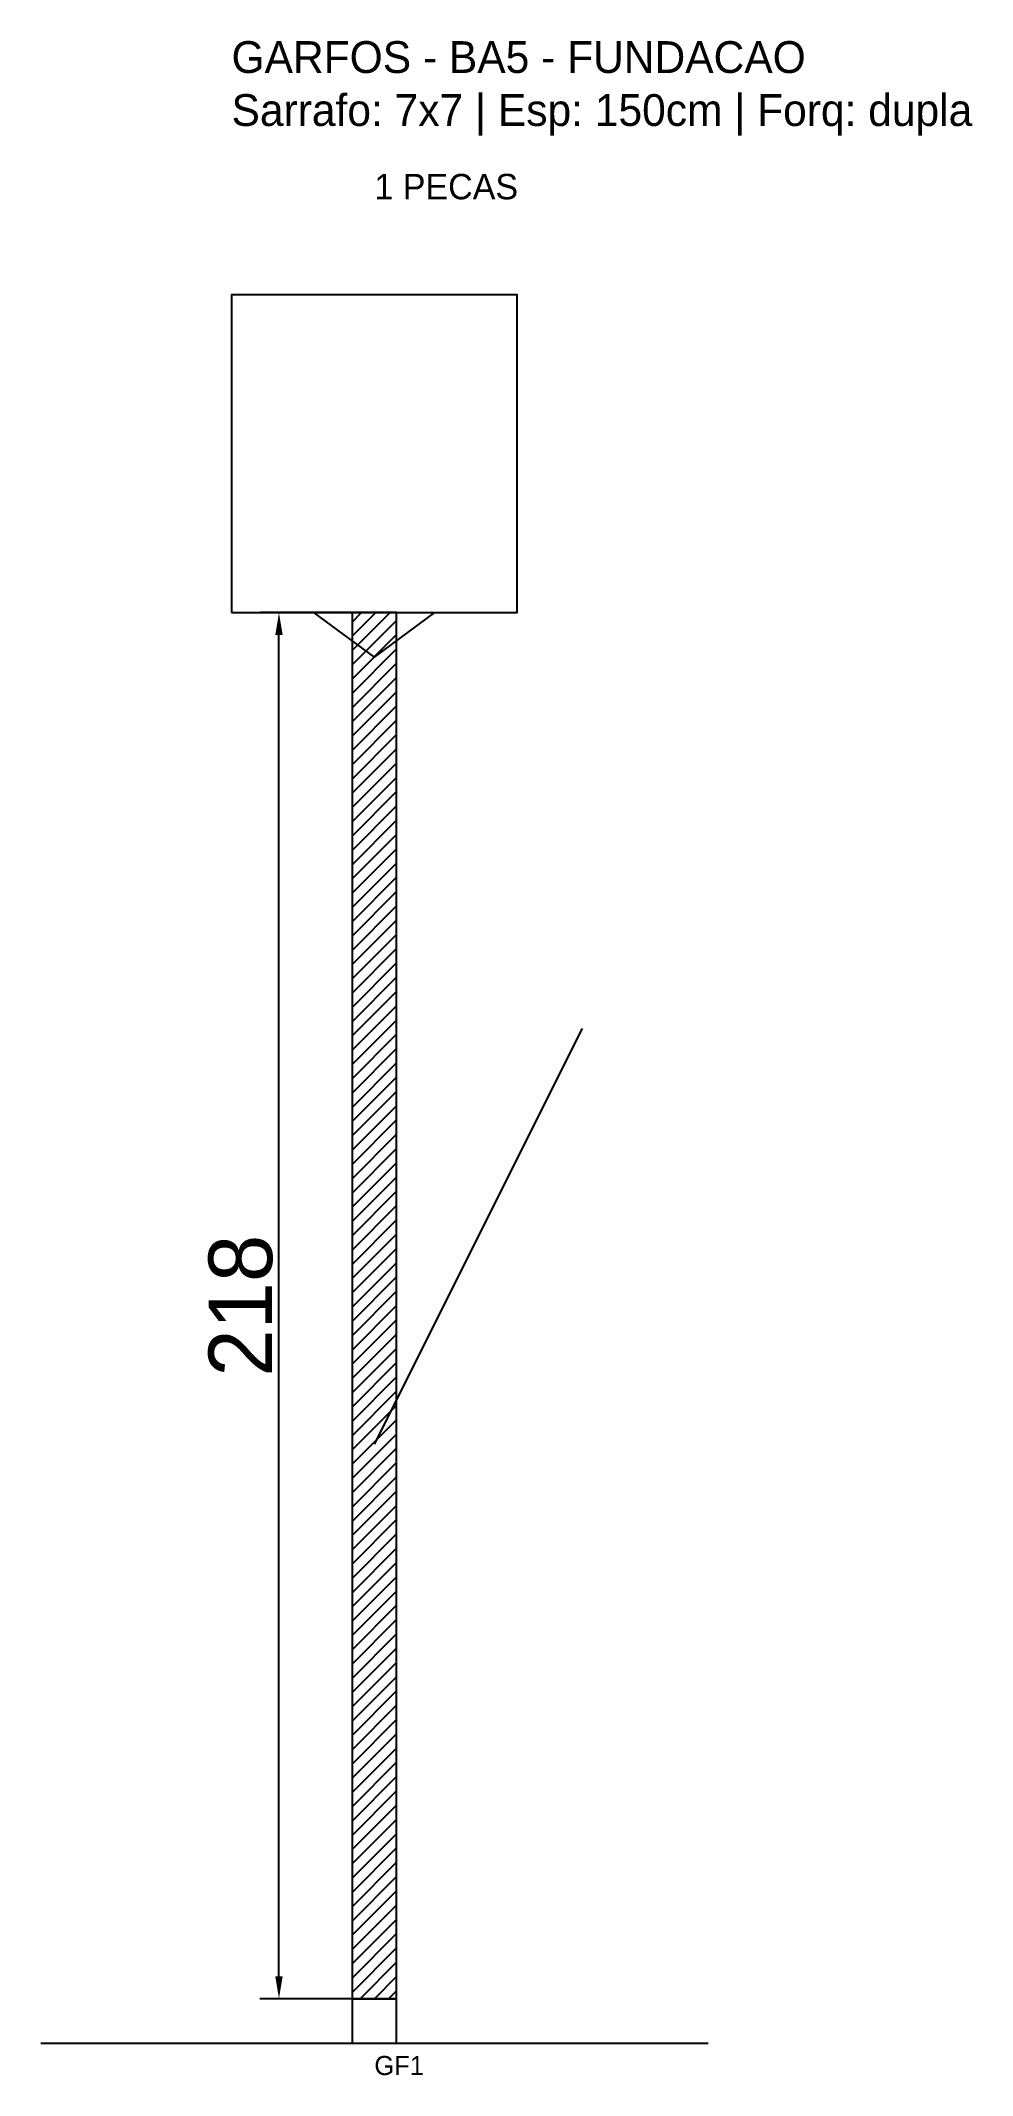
# Model space of a CAD drawing. Header units: metres. Extents: x -30 to 116, y -12 to 308.
import ezdxf

# ---------------------------------------------------------------- set-up
doc = ezdxf.new("R2010")
doc.units = ezdxf.units.M
for name, color, linetype in [('BARRA_ANCORAGEM', 1, 'Continuous'), ('COTA', 241, 'Continuous'), ('GARFOS OK', 3, 'Continuous'), ('NOME DA VIGA', 6, 'Continuous'), ('SARR_7x7', 40, 'Continuous'), ('VIGAS', 3, 'Continuous')]:
    doc.layers.add(name, color=color, linetype=linetype)
doc.dimstyles.new('EZ DXF', dxfattribs={"dimtxt": 10, "dimasz": 3.5, "dimexe": 3, "dimexo": 1.5, "dimgap": 1, "dimtad": 1, "dimdec": 1, "dimdsep": 46, "dimcen": 2.5, "dimazin": 3, "dimtfac": 1, "dimtmove": 0, "dimatfit": 3})

msp = doc.modelspace()

# ---------------------------------------------------------------- hatches: boundary and pattern name
at = {"layer": 'COTA'}
h = msp.add_hatch(dxfattribs=at)
h.set_pattern_fill('ANSI31', scale=0.5)
h.paths.add_polyline_path([(18.956305, 0), (25.956305, 0), (25.956305, 218), (18.956305, 218)])

# ---------------------------------------------------------------- linework, layer by layer
at = {"layer": 'BARRA_ANCORAGEM'}
msp.add_line((22.456305, 87.2), (55.156305, 152.6), dxfattribs=at)
at = {"layer": 'GARFOS OK'}
for p, q in [((22.456305, 211), (12.956305, 218)), ((12.956305, 218), (31.956305, 218)), ((22.456305, 211), (31.956305, 218))]:
    msp.add_line(p, q, dxfattribs=at)
at = {"layer": 'GARFOS OK', "linetype": 'CONTINUOUS'}
msp.add_line((-30, -7), (74.91261, -7), dxfattribs=at)
at = {"layer": 'GARFOS OK'}
msp.add_lwpolyline([(18.956305, 0), (25.956305, 0), (25.956305, 218), (18.956305, 218), (18.956305, 0)], dxfattribs=at)
at = {"layer": 'SARR_7x7'}
msp.add_lwpolyline([(18.956305, -7), (25.956305, -7), (25.956305, 0), (18.956305, 0), (18.956305, -7)], dxfattribs=at)
at = {"layer": 'VIGAS'}
msp.add_lwpolyline([(0, 218), (44.91261, 218), (44.91261, 268), (0, 268), (0, 218)], dxfattribs=at)

# ---------------------------------------------------------------- texts
at = {"layer": 'NOME DA VIGA'}
for s, height, p in [('1 PECAS', 4, (22.456305, 283)), ('GF1', 3, (22.456305, -12))]:
    msp.add_text(s, height=height, dxfattribs=at).set_placement(p)
at = {"layer": 'NOME DA VIGA', "insert": (0, 293), "char_height": 5, "attachment_point": 7}
msp.add_mtext('GARFOS - BA5 - FUNDACAO\\PSarrafo: 7x7 | Esp: 150cm | Forq: dupla', dxfattribs=at)

# ---------------------------------------------------------------- dimensions: what is measured, and where the dimension line sits
at = {"layer": 'COTA'}
msp.add_linear_dim(base=(7.456305, 0), p1=(22.456305, 0), p2=(22.456305, 218), angle=90, dimstyle='EZ DXF', dxfattribs=at).render()

doc.saveas('drawing.dxf')
